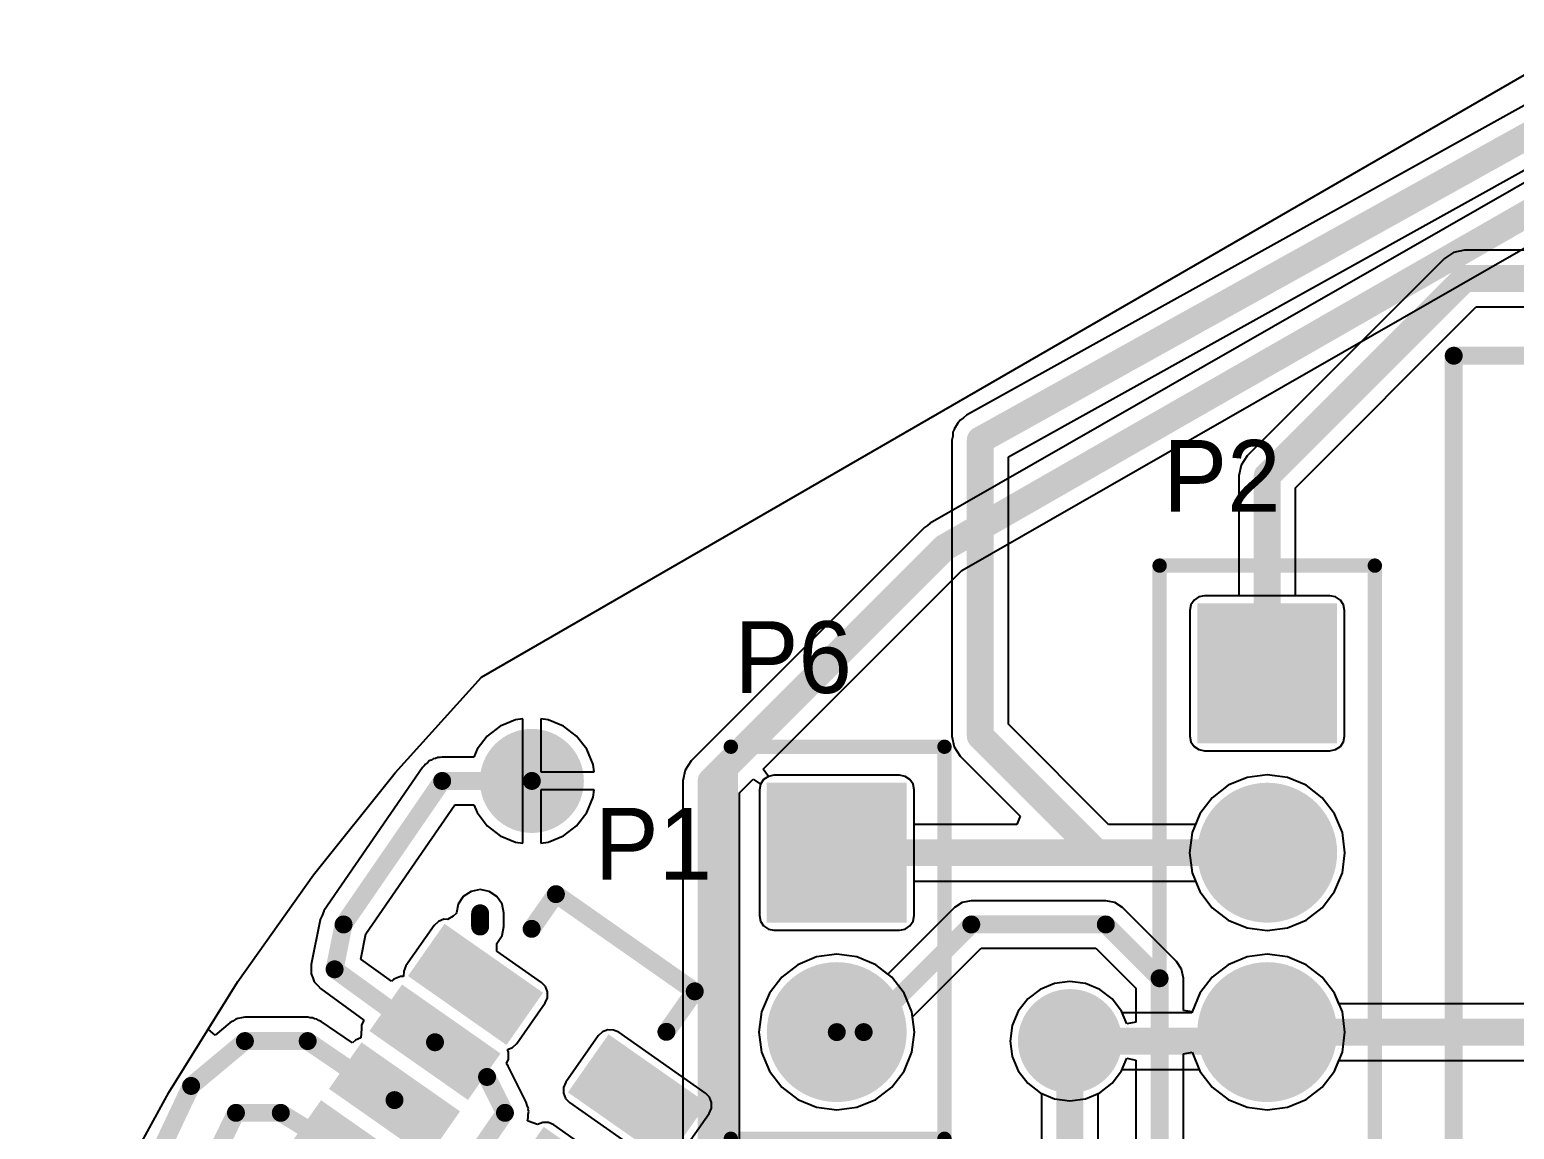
# Model space of a CAD drawing. Header units: millimetres. Extents: x 0.11 to 2.34, y 0.1 to 2.58.
# Drawn here: x 0.2 to 1.028, y 1.946 to 2.559 of the extents above; entities that cross this region are included whole.
import ezdxf

# ---------------------------------------------------------------- set-up
doc = ezdxf.new("R2010")
doc.units = ezdxf.units.MM
doc.header["$MEASUREMENT"] = 0
for name, color, linetype in [('BottomLayer', 5, 'Continuous'), ('BottomSolder', 6, 'Continuous'), ('MultiLayer', 9, 'Continuous'), ('PadHoleLayer', 156, 'Continuous'), ('TopLayer', 1, 'Continuous'), ('TopOverlay', 2, 'Continuous'), ('TopPaste', 8, 'Continuous'), ('TopSolder', 216, 'Continuous'), ('ViaHoleLayer', 16, 'Continuous')]:
    doc.layers.add(name, color=color, linetype=linetype)

# ---------------------------------------------------------------- blocks, each defined once
blk = doc.blocks.new('HEADER_1X2_4')
at = {"layer": 'BottomLayer', "const_width": 0.035}
blk.add_lwpolyline([(-0.0175, -0.1, 1), (0.0175, -0.1, 1)], format="xyb", close=True, dxfattribs=at)
at = {"layer": 'BottomLayer'}
blk.add_solid([(-0.035, -0.035), (0.035, -0.035), (-0.035, 0.035), (0.035, 0.035)], dxfattribs=at)
at = {"layer": 'BottomSolder', "const_width": 0.039}
blk.add_lwpolyline([(-0.0195, -0.1, 1), (0.0195, -0.1, 1)], format="xyb", close=True, dxfattribs=at)
at = {"layer": 'BottomSolder'}
blk.add_solid([(-0.039, -0.039), (0.039, -0.039), (-0.039, 0.039), (0.039, 0.039)], dxfattribs=at)
at = {"layer": 'MultiLayer', "const_width": 0.035}
blk.add_lwpolyline([(-0.0175, -0.1, 1), (0.0175, -0.1, 1)], format="xyb", close=True, dxfattribs=at)
at = {"layer": 'MultiLayer'}
blk.add_solid([(-0.035, -0.035), (0.035, -0.035), (-0.035, 0.035), (0.035, 0.035)], dxfattribs=at)
at = {"layer": 'PadHoleLayer', "const_width": 0.02}
for points in [[(-0.01, 0, 1), (0.01, 0, 1)], [(-0.01, -0.1, 1), (0.01, -0.1, 1)]]:
    blk.add_lwpolyline(points, format="xyb", close=True, dxfattribs=at)
at = {"layer": 'TopLayer', "const_width": 0.035}
blk.add_lwpolyline([(-0.0175, -0.1, 1), (0.0175, -0.1, 1)], format="xyb", close=True, dxfattribs=at)
at = {"layer": 'TopLayer'}
blk.add_solid([(-0.035, -0.035), (0.035, -0.035), (-0.035, 0.035), (0.035, 0.035)], dxfattribs=at)
at = {"layer": 'TopOverlay', "const_width": 0.008}
for points in [[(-0.05906, 0.05906), (0.06004, 0.05906)], [(-0.05906, -0.15945), (-0.05906, 0.05906)], [(0.06004, -0.15945), (0.06004, 0.05906)], [(-0.05906, -0.15945), (0.06004, -0.15945)]]:
    blk.add_lwpolyline(points, dxfattribs=at)
at = {"layer": 'TopOverlay', "const_width": 0.004}
for points in [[(-0.06106, 0.05906, 1), (-0.05706, 0.05906, 1)], [(-0.06106, 0.05906, 1), (-0.05706, 0.05906, 1)], [(0.05804, 0.05906, 1), (0.06204, 0.05906, 1)], [(0.05804, 0.05906, 1), (0.06204, 0.05906, 1)], [(-0.06106, -0.15945, 1), (-0.05706, -0.15945, 1)], [(-0.06106, -0.15945, 1), (-0.05706, -0.15945, 1)], [(0.05804, -0.15945, 1), (0.06204, -0.15945, 1)], [(0.05804, -0.15945, 1), (0.06204, -0.15945, 1)]]:
    blk.add_lwpolyline(points, format="xyb", close=True, dxfattribs=at)
at = {"layer": 'TopSolder', "const_width": 0.039}
blk.add_lwpolyline([(-0.0195, -0.1, 1), (0.0195, -0.1, 1)], format="xyb", close=True, dxfattribs=at)
at = {"layer": 'TopSolder'}
blk.add_solid([(-0.039, -0.039), (0.039, -0.039), (-0.039, 0.039), (0.039, 0.039)], dxfattribs=at)
blk = doc.blocks.new('ESP8266_ESP_12_E_5')
at = {"layer": 'TopOverlay', "const_width": 0.01}
for points in [[(-0.665, 0.985), (-0.025, 0.985)], [(-0.025, 0.985), (-0.025, 0.685)]]:
    blk.add_lwpolyline(points, dxfattribs=at)
at = {"layer": 'TopOverlay', "const_width": 0.005}
blk.add_lwpolyline([(-0.0275, 0.985, 1), (-0.0225, 0.985, 1)], format="xyb", close=True, dxfattribs=at)
blk.add_lwpolyline([(-0.0275, 0.985, 1), (-0.0225, 0.985, 1)], format="xyb", close=True, dxfattribs=at)
blk = doc.blocks.new('HEADER_1X5_11')
at = {"layer": 'BottomLayer', "const_width": 0.035}
for points in [[(-0.0175, -0.1, 1), (0.0175, -0.1, 1)], [(-0.0175, -0.2, 1), (0.0175, -0.2, 1)], [(-0.0175, -0.3, 1), (0.0175, -0.3, 1)], [(-0.0175, -0.4, 1), (0.0175, -0.4, 1)]]:
    blk.add_lwpolyline(points, format="xyb", close=True, dxfattribs=at)
at = {"layer": 'BottomLayer'}
blk.add_solid([(-0.035, -0.035), (0.035, -0.035), (-0.035, 0.035), (0.035, 0.035)], dxfattribs=at)
at = {"layer": 'BottomSolder', "const_width": 0.039}
for points in [[(-0.0195, -0.1, 1), (0.0195, -0.1, 1)], [(-0.0195, -0.2, 1), (0.0195, -0.2, 1)], [(-0.0195, -0.3, 1), (0.0195, -0.3, 1)], [(-0.0195, -0.4, 1), (0.0195, -0.4, 1)]]:
    blk.add_lwpolyline(points, format="xyb", close=True, dxfattribs=at)
at = {"layer": 'BottomSolder'}
blk.add_solid([(-0.039, -0.039), (0.039, -0.039), (-0.039, 0.039), (0.039, 0.039)], dxfattribs=at)
at = {"layer": 'MultiLayer', "const_width": 0.035}
for points in [[(-0.0175, -0.1, 1), (0.0175, -0.1, 1)], [(-0.0175, -0.2, 1), (0.0175, -0.2, 1)], [(-0.0175, -0.3, 1), (0.0175, -0.3, 1)], [(-0.0175, -0.4, 1), (0.0175, -0.4, 1)]]:
    blk.add_lwpolyline(points, format="xyb", close=True, dxfattribs=at)
at = {"layer": 'MultiLayer'}
blk.add_solid([(-0.035, -0.035), (0.035, -0.035), (-0.035, 0.035), (0.035, 0.035)], dxfattribs=at)
at = {"layer": 'PadHoleLayer', "const_width": 0.02}
for points in [[(-0.01, 0, 1), (0.01, 0, 1)], [(-0.01, -0.1, 1), (0.01, -0.1, 1)], [(-0.01, -0.2, 1), (0.01, -0.2, 1)], [(-0.01, -0.3, 1), (0.01, -0.3, 1)], [(-0.01, -0.4, 1), (0.01, -0.4, 1)]]:
    blk.add_lwpolyline(points, format="xyb", close=True, dxfattribs=at)
at = {"layer": 'TopLayer', "const_width": 0.035}
for points in [[(-0.0175, -0.1, 1), (0.0175, -0.1, 1)], [(-0.0175, -0.2, 1), (0.0175, -0.2, 1)], [(-0.0175, -0.3, 1), (0.0175, -0.3, 1)], [(-0.0175, -0.4, 1), (0.0175, -0.4, 1)]]:
    blk.add_lwpolyline(points, format="xyb", close=True, dxfattribs=at)
at = {"layer": 'TopLayer'}
blk.add_solid([(-0.035, -0.035), (0.035, -0.035), (-0.035, 0.035), (0.035, 0.035)], dxfattribs=at)
at = {"layer": 'TopOverlay', "const_width": 0.008}
for points in [[(-0.06, 0.06), (0.06, 0.06)], [(-0.06, -0.46), (-0.06, 0.06)], [(0.06, 0.06), (0.06, -0.46)], [(-0.06, -0.46), (0.06, -0.46)]]:
    blk.add_lwpolyline(points, dxfattribs=at)
at = {"layer": 'TopOverlay', "const_width": 0.004}
for points in [[(-0.062, 0.06, 1), (-0.058, 0.06, 1)], [(-0.062, 0.06, 1), (-0.058, 0.06, 1)], [(0.058, 0.06, 1), (0.062, 0.06, 1)], [(0.058, 0.06, 1), (0.062, 0.06, 1)], [(-0.062, -0.46, 1), (-0.058, -0.46, 1)], [(-0.062, -0.46, 1), (-0.058, -0.46, 1)], [(0.058, -0.46, 1), (0.062, -0.46, 1)], [(0.058, -0.46, 1), (0.062, -0.46, 1)]]:
    blk.add_lwpolyline(points, format="xyb", close=True, dxfattribs=at)
at = {"layer": 'TopSolder', "const_width": 0.039}
for points in [[(-0.0195, -0.1, 1), (0.0195, -0.1, 1)], [(-0.0195, -0.2, 1), (0.0195, -0.2, 1)], [(-0.0195, -0.3, 1), (0.0195, -0.3, 1)], [(-0.0195, -0.4, 1), (0.0195, -0.4, 1)]]:
    blk.add_lwpolyline(points, format="xyb", close=True, dxfattribs=at)
at = {"layer": 'TopSolder'}
blk.add_solid([(-0.039, -0.039), (0.039, -0.039), (-0.039, 0.039), (0.039, 0.039)], dxfattribs=at)
blk = doc.blocks.new('FFC_8_14')
at = {"layer": 'TopLayer'}
for points in [[(-0.01575, 0.08071), (0.01575, 0.08071), (-0.01575, 0.13976), (0.01575, 0.13976)], [(0.04724, 0.08071), (0.07087, 0.08071), (0.04724, 0.13976), (0.07087, 0.13976)], [(0.08661, 0.08071), (0.11024, 0.08071), (0.08661, 0.13976), (0.11024, 0.13976)], [(0.12598, 0.08071), (0.14961, 0.08071), (0.12598, 0.13976), (0.14961, 0.13976)], [(0.16535, 0.08071), (0.18898, 0.08071), (0.16535, 0.13976), (0.18898, 0.13976)], [(0.20276, 0.08071), (0.23031, 0.08071), (0.20276, 0.13976), (0.23031, 0.13976)], [(-0.01378, -0.02953), (0.01378, -0.02953), (-0.01378, 0.02953), (0.01378, 0.02953)], [(0.02756, -0.02953), (0.05118, -0.02953), (0.02756, 0.02953), (0.05118, 0.02953)], [(0.06693, -0.02953), (0.09055, -0.02953), (0.06693, 0.02953), (0.09055, 0.02953)], [(0.1063, -0.02953), (0.12992, -0.02953), (0.1063, 0.02953), (0.12992, 0.02953)], [(0.14567, -0.02953), (0.16929, -0.02953), (0.14567, 0.02953), (0.16929, 0.02953)], [(0.20079, -0.02953), (0.23228, -0.02953), (0.20079, 0.02953), (0.23228, 0.02953)]]:
    blk.add_solid(points, dxfattribs=at)
at = {"layer": 'TopOverlay', "const_width": 0.01}
for points in [[(-0.06693, 0.10236), (-0.06693, 0.00787)], [(-0.06693, 0.10236), (-0.03937, 0.10236)], [(0.25984, 0.10236), (0.28346, 0.10236)], [(0.28346, 0.10236), (0.28346, 0.00787)], [(-0.06693, 0.00787), (-0.03937, 0.00787)], [(0.25591, 0.00787), (0.28346, 0.00787)]]:
    blk.add_lwpolyline(points, dxfattribs=at)
at = {"layer": 'TopOverlay'}
for points, const_width in [([(-0.06943, 0.10236, 1), (-0.06443, 0.10236, 1)], 0.005), ([(-0.06943, 0.10236, 1), (-0.06443, 0.10236, 1)], 0.005), ([(-0.04187, 0.10236, 1), (-0.03687, 0.10236, 1)], 0.005), ([(0.25734, 0.10236, 1), (0.26234, 0.10236, 1)], 0.005), ([(0.28096, 0.10236, 1), (0.28596, 0.10236, 1)], 0.005), ([(0.28096, 0.10236, 1), (0.28596, 0.10236, 1)], 0.005), ([(-0.06943, 0.00787, 1), (-0.06443, 0.00787, 1)], 0.005), ([(-0.06943, 0.00787, 1), (-0.06443, 0.00787, 1)], 0.005), ([(-0.04187, 0.00787, 1), (-0.03687, 0.00787, 1)], 0.005), ([(0.25341, 0.00787, 1), (0.25841, 0.00787, 1)], 0.005), ([(0.28096, 0.00787, 1), (0.28596, 0.00787, 1)], 0.005), ([(0.28096, 0.00787, 1), (0.28596, 0.00787, 1)], 0.005), ([(0.05051, -0.05906, 1), (0.02823, -0.05906, 1)], 0.01), ([(0.02573, -0.05906, 1), (0.03073, -0.05906, 1)], 0.005), ([(0.04801, -0.05906, 1), (0.05301, -0.05906, 1)], 0.005)]:
    blk.add_lwpolyline(points, format="xyb", close=True, dxfattribs=dict(at, const_width=const_width))
at = {"layer": 'TopPaste'}
for points in [[(-0.01575, 0.08071), (0.01575, 0.08071), (-0.01575, 0.13976), (0.01575, 0.13976)], [(0.04724, 0.08071), (0.07087, 0.08071), (0.04724, 0.13976), (0.07087, 0.13976)], [(0.08661, 0.08071), (0.11024, 0.08071), (0.08661, 0.13976), (0.11024, 0.13976)], [(0.12598, 0.08071), (0.14961, 0.08071), (0.12598, 0.13976), (0.14961, 0.13976)], [(0.16535, 0.08071), (0.18898, 0.08071), (0.16535, 0.13976), (0.18898, 0.13976)], [(0.20276, 0.08071), (0.23031, 0.08071), (0.20276, 0.13976), (0.23031, 0.13976)], [(-0.01378, -0.02953), (0.01378, -0.02953), (-0.01378, 0.02953), (0.01378, 0.02953)], [(0.02756, -0.02953), (0.05118, -0.02953), (0.02756, 0.02953), (0.05118, 0.02953)], [(0.06693, -0.02953), (0.09055, -0.02953), (0.06693, 0.02953), (0.09055, 0.02953)], [(0.1063, -0.02953), (0.12992, -0.02953), (0.1063, 0.02953), (0.12992, 0.02953)], [(0.14567, -0.02953), (0.16929, -0.02953), (0.14567, 0.02953), (0.16929, 0.02953)], [(0.20079, -0.02953), (0.23228, -0.02953), (0.20079, 0.02953), (0.23228, 0.02953)]]:
    blk.add_solid(points, dxfattribs=at)
at = {"layer": 'TopSolder'}
for points in [[(-0.01975, 0.07671), (0.01975, 0.07671), (-0.01975, 0.14376), (0.01975, 0.14376)], [(0.04324, 0.07671), (0.07487, 0.07671), (0.04324, 0.14376), (0.07487, 0.14376)], [(0.08261, 0.07671), (0.11424, 0.07671), (0.08261, 0.14376), (0.11424, 0.14376)], [(0.12198, 0.07671), (0.15361, 0.07671), (0.12198, 0.14376), (0.15361, 0.14376)], [(0.16135, 0.07671), (0.19298, 0.07671), (0.16135, 0.14376), (0.19298, 0.14376)], [(0.19876, 0.07671), (0.23431, 0.07671), (0.19876, 0.14376), (0.23431, 0.14376)], [(-0.01778, -0.03353), (0.01778, -0.03353), (-0.01778, 0.03353), (0.01778, 0.03353)], [(0.02356, -0.03353), (0.05518, -0.03353), (0.02356, 0.03353), (0.05518, 0.03353)], [(0.06293, -0.03353), (0.09455, -0.03353), (0.06293, 0.03353), (0.09455, 0.03353)], [(0.1023, -0.03353), (0.13392, -0.03353), (0.1023, 0.03353), (0.13392, 0.03353)], [(0.14167, -0.03353), (0.17329, -0.03353), (0.14167, 0.03353), (0.17329, 0.03353)], [(0.19679, -0.03353), (0.23628, -0.03353), (0.19679, 0.03353), (0.23628, 0.03353)]]:
    blk.add_solid(points, dxfattribs=at)

msp = doc.modelspace()

# ---------------------------------------------------------------- linework, layer by layer
at = {"layer": 'BottomLayer'}
for p, q in [((1.18214, 2.55871), (0.70214, 2.28371)), ((0.452, 2.19791), (1.05603, 2.54664)), ((0.71968, 2.25733), (1.19421, 2.5292)), ((0.69883, 2.28117), (0.56883, 2.15117)), ((0.70057, 2.28234), (0.69883, 2.28117)), ((0.70214, 2.28371), (0.70057, 2.28234)), ((0.60893, 2.14658), (0.71968, 2.25733)), ((0.84746, 2.23812), (0.84684, 2.235)), ((0.84684, 2.235), (0.84684, 2.165)), ((0.84923, 2.24077), (0.84746, 2.23812)), ((0.85188, 2.24254), (0.84923, 2.24077)), ((0.855, 2.24316), (0.85188, 2.24254)), ((0.925, 2.24316), (0.855, 2.24316)), ((0.92812, 2.24254), (0.925, 2.24316)), ((0.93077, 2.24077), (0.92812, 2.24254)), ((0.93254, 2.23812), (0.93077, 2.24077)), ((0.93316, 2.235), (0.93254, 2.23812)), ((0.93316, 2.165), (0.93316, 2.235)), ((0.40384, 2.14453), (0.452, 2.19791)), ((0.84684, 2.165), (0.84746, 2.16188)), ((0.84746, 2.16188), (0.84923, 2.15923)), ((0.93077, 2.15923), (0.93254, 2.16188)), ((0.93254, 2.16188), (0.93316, 2.165)), ((0.84923, 2.15923), (0.85188, 2.15746)), ((0.85188, 2.15746), (0.855, 2.15684)), ((0.855, 2.15684), (0.925, 2.15684)), ((0.925, 2.15684), (0.92812, 2.15746)), ((0.92812, 2.15746), (0.93077, 2.15923)), ((0.35826, 2.08762), (0.40384, 2.14453)), ((0.5654, 2.14605), (0.5642, 2.14)), ((0.56883, 2.15117), (0.5654, 2.14605)), ((0.61188, 2.14254), (0.60893, 2.14658)), ((0.5642, 2.14), (0.5642, 1.78957)), ((0.5958, 2.13345), (0.60342, 2.14107)), ((0.60342, 2.14107), (0.60746, 2.13812)), ((0.60746, 2.13812), (0.60684, 2.135)), ((0.615, 2.14316), (0.61188, 2.14254)), ((0.685, 2.14316), (0.615, 2.14316)), ((0.68812, 2.14254), (0.685, 2.14316)), ((0.69077, 2.14077), (0.68812, 2.14254)), ((0.69254, 2.13812), (0.69077, 2.14077)), ((0.69316, 2.135), (0.69254, 2.13812)), ((0.86831, 2.13756), (0.85933, 2.13067)), ((0.87877, 2.14189), (0.86831, 2.13756)), ((0.89, 2.14337), (0.87877, 2.14189)), ((0.90123, 2.14189), (0.89, 2.14337)), ((0.91169, 2.13756), (0.90123, 2.14189)), ((0.92067, 2.13067), (0.91169, 2.13756)), ((0.5958, 1.765), (0.5958, 2.13345)), ((0.60684, 2.135), (0.60684, 2.065)), ((0.69316, 2.065), (0.69316, 2.135)), ((0.85933, 2.13067), (0.85244, 2.12169)), ((0.92756, 2.12169), (0.92067, 2.13067)), ((0.85244, 2.12169), (0.84811, 2.11123)), ((0.93189, 2.11123), (0.92756, 2.12169)), ((0.84811, 2.11123), (0.84663, 2.1)), ((0.93337, 2.1), (0.93189, 2.11123)), ((0.84663, 2.1), (0.84811, 2.08877)), ((0.93189, 2.08877), (0.93337, 2.1)), ((0.31609, 2.02812), (0.35826, 2.08762)), ((0.84811, 2.08877), (0.85244, 2.07831)), ((0.92756, 2.07831), (0.93189, 2.08877)), ((0.85244, 2.07831), (0.85933, 2.06933)), ((0.92067, 2.06933), (0.92756, 2.07831)), ((0.71993, 2.07225), (0.71563, 2.06937)), ((0.725, 2.07325), (0.71993, 2.07225)), ((0.8, 2.07325), (0.725, 2.07325)), ((0.80507, 2.07225), (0.8, 2.07325)), ((0.80937, 2.06937), (0.80507, 2.07225)), ((0.60684, 2.065), (0.60746, 2.06188)), ((0.60746, 2.06188), (0.60923, 2.05923)), ((0.71563, 2.06937), (0.67855, 2.03229)), ((0.69077, 2.05923), (0.69254, 2.06188)), ((0.69254, 2.06188), (0.69316, 2.065)), ((0.83937, 2.03937), (0.80937, 2.06937)), ((0.85933, 2.06933), (0.86831, 2.06244)), ((0.86831, 2.06244), (0.87877, 2.05811)), ((0.90123, 2.05811), (0.91169, 2.06244)), ((0.91169, 2.06244), (0.92067, 2.06933)), ((0.60923, 2.05923), (0.61188, 2.05746)), ((0.61188, 2.05746), (0.615, 2.05684)), ((0.615, 2.05684), (0.685, 2.05684)), ((0.685, 2.05684), (0.68812, 2.05746)), ((0.68812, 2.05746), (0.69077, 2.05923)), ((0.87877, 2.05811), (0.89, 2.05663)), ((0.89, 2.05663), (0.90123, 2.05811)), ((0.69225, 2.00851), (0.73049, 2.04675)), ((0.73049, 2.04675), (0.79451, 2.04675)), ((0.79451, 2.04675), (0.81675, 2.02451)), ((0.62831, 2.03756), (0.61933, 2.03067)), ((0.63877, 2.04189), (0.62831, 2.03756)), ((0.65, 2.04337), (0.63877, 2.04189)), ((0.66123, 2.04189), (0.65, 2.04337)), ((0.67169, 2.03756), (0.66123, 2.04189)), ((0.67855, 2.03229), (0.67169, 2.03756)), ((0.84225, 2.03507), (0.83937, 2.03937)), ((0.86831, 2.03756), (0.85933, 2.03067)), ((0.87877, 2.04189), (0.86831, 2.03756)), ((0.89, 2.04337), (0.87877, 2.04189)), ((0.90123, 2.04189), (0.89, 2.04337)), ((0.91169, 2.03756), (0.90123, 2.04189)), ((0.92067, 2.03067), (0.91169, 2.03756)), ((0.27749, 1.96626), (0.31609, 2.02812)), ((0.61933, 2.03067), (0.61244, 2.02169)), ((0.78, 2.02828), (0.77139, 2.02715)), ((0.78861, 2.02715), (0.78, 2.02828)), ((0.84325, 2.03), (0.84225, 2.03507)), ((0.84325, 2.01206), (0.84325, 2.03)), ((0.85933, 2.03067), (0.85244, 2.02169)), ((0.92756, 2.02169), (0.92067, 2.03067)), ((0.61244, 2.02169), (0.60811, 2.01123)), ((0.76336, 2.02383), (0.75646, 2.01854)), ((0.77139, 2.02715), (0.76336, 2.02383)), ((0.79664, 2.02383), (0.78861, 2.02715)), ((0.80354, 2.01854), (0.79664, 2.02383)), ((0.81675, 2.02451), (0.81675, 2.00559)), ((0.85244, 2.02169), (0.84811, 2.01123)), ((0.93189, 2.01123), (0.92756, 2.02169)), ((0.75117, 2.01164), (0.74785, 2.00361)), ((0.75646, 2.01854), (0.75117, 2.01164)), ((0.80883, 2.01164), (0.80354, 2.01854)), ((0.81175, 2.00459), (0.80883, 2.01164)), ((0.84811, 2.01123), (0.84325, 2.01206)), ((0.60811, 2.01123), (0.60663, 2)), ((0.69337, 2), (0.69225, 2.00851)), ((0.74785, 2.00361), (0.74672, 1.995)), ((0.81675, 2.00559), (0.81175, 2.00459)), ((0.93337, 2), (0.93189, 2.01123)), ((0.60663, 2), (0.60811, 1.98877)), ((0.69189, 1.98877), (0.69337, 2)), ((0.74672, 1.995), (0.74785, 1.98639)), ((0.93189, 1.98877), (0.93337, 2)), ((0.60811, 1.98877), (0.61244, 1.97831)), ((0.68756, 1.97831), (0.69189, 1.98877)), ((0.84325, 1.98794), (0.84811, 1.98877)), ((0.84325, 1.91206), (0.84325, 1.98794)), ((0.84811, 1.98877), (0.85244, 1.97831)), ((0.92756, 1.97831), (0.93189, 1.98877)), ((0.74785, 1.98639), (0.75117, 1.97836)), ((0.80883, 1.97836), (0.81175, 1.98541)), ((0.81175, 1.98541), (0.81675, 1.98441)), ((0.81675, 1.98441), (0.81675, 1.705)), ((0.61244, 1.97831), (0.61933, 1.96933)), ((0.68067, 1.96933), (0.68756, 1.97831)), ((0.75117, 1.97836), (0.75646, 1.97146)), ((0.75646, 1.97146), (0.76336, 1.96617)), ((0.79664, 1.96617), (0.80354, 1.97146)), ((0.80354, 1.97146), (0.80883, 1.97836)), ((0.85244, 1.97831), (0.85933, 1.96933)), ((0.92067, 1.96933), (0.92756, 1.97831)), ((0.24258, 1.90223), (0.27749, 1.96626)), ((0.61933, 1.96933), (0.62831, 1.96244)), ((0.62831, 1.96244), (0.63877, 1.95811)), ((0.66123, 1.95811), (0.67169, 1.96244)), ((0.67169, 1.96244), (0.68067, 1.96933)), ((0.76336, 1.96617), (0.7642, 1.96583)), ((0.7642, 1.96583), (0.7642, 1.655)), ((0.7958, 1.96583), (0.79664, 1.96617)), ((0.7958, 1.66155), (0.7958, 1.96583)), ((0.85933, 1.96933), (0.86831, 1.96244)), ((0.86831, 1.96244), (0.87877, 1.95811)), ((0.90123, 1.95811), (0.91169, 1.96244)), ((0.91169, 1.96244), (0.92067, 1.96933)), ((0.63877, 1.95811), (0.65, 1.95663)), ((0.65, 1.95663), (0.66123, 1.95811)), ((0.87877, 1.95811), (0.89, 1.95663)), ((0.89, 1.95663), (0.90123, 1.95811))]:
    msp.add_line(p, q, dxfattribs=at)
for points, const_width in [([(0.71, 2.27), (1.19, 2.545)], 0.015), ([(0.58, 2.14), (0.71, 2.27)], 0.015), ([(0.58, 1.765), (0.58, 2.14)], 0.015), ([(0.665, 2), (0.725, 2.06)], 0.01), ([(0.725, 2.06), (0.8, 2.06)], 0.01), ([(0.8, 2.06), (0.83, 2.03)], 0.01), ([(0.83, 1.705), (0.83, 2.03)], 0.01), ([(0.65, 2), (0.665, 2)], 0.01), ([(0.78, 1.655), (0.78, 1.995)], 0.015)]:
    msp.add_lwpolyline(points, dxfattribs=dict(at, const_width=const_width))
for points, const_width in [([(0.70625, 2.27, 1), (0.71375, 2.27, 1)], 0.0075), ([(0.70625, 2.27, 1), (0.71375, 2.27, 1)], 0.0075), ([(0.4675, 2.14, 1), (0.4925, 2.14, 1)], 0.025), ([(0.57625, 2.14, 1), (0.58375, 2.14, 1)], 0.0075), ([(0.57625, 2.14, 1), (0.58375, 2.14, 1)], 0.0075), ([(0.7225, 2.06, 1), (0.7275, 2.06, 1)], 0.005), ([(0.7225, 2.06, 1), (0.7275, 2.06, 1)], 0.005), ([(0.7975, 2.06, 1), (0.8025, 2.06, 1)], 0.005), ([(0.7975, 2.06, 1), (0.8025, 2.06, 1)], 0.005), ([(0.8275, 2.03, 1), (0.8325, 2.03, 1)], 0.005), ([(0.8275, 2.03, 1), (0.8325, 2.03, 1)], 0.005), ([(0.7675, 1.995, 1), (0.7925, 1.995, 1)], 0.025), ([(0.6475, 2, 1), (0.6525, 2, 1)], 0.005), ([(0.6625, 2, 1), (0.6675, 2, 1)], 0.005), ([(0.6625, 2, 1), (0.6675, 2, 1)], 0.005), ([(0.77625, 1.995, 1), (0.78375, 1.995, 1)], 0.0075)]:
    msp.add_lwpolyline(points, format="xyb", close=True, dxfattribs=dict(at, const_width=const_width))
at = {"layer": 'BottomSolder', "const_width": 0.029}
for points in [[(0.4655, 2.14, 1), (0.4945, 2.14, 1)], [(0.7655, 1.995, 1), (0.7945, 1.995, 1)]]:
    msp.add_lwpolyline(points, format="xyb", close=True, dxfattribs=at)
at = {"layer": 'MultiLayer', "const_width": 0.025}
for points in [[(0.4675, 2.14, 1), (0.4925, 2.14, 1)], [(0.7675, 1.995, 1), (0.7925, 1.995, 1)]]:
    msp.add_lwpolyline(points, format="xyb", close=True, dxfattribs=at)
at = {"layer": 'TopLayer'}
for p, q in [((0.452, 2.19791), (1.05603, 2.54664)), ((1.08232, 2.54381), (0.72232, 2.34381)), ((0.7458, 2.3207), (1.0941, 2.5142)), ((0.99395, 2.4346), (0.98883, 2.43117)), ((1, 2.4358), (0.99395, 2.4346)), ((1.19583, 2.4358), (1, 2.4358)), ((0.98883, 2.43117), (0.87882, 2.32117)), ((0.9058, 2.30345), (1.00655, 2.4042)), ((1.00655, 2.4042), (1.19583, 2.4042)), ((0.72232, 2.34381), (0.72065, 2.34239)), ((0.7148, 2.33434), (0.71462, 2.33215)), ((0.71522, 2.33515), (0.7148, 2.33434)), ((0.7154, 2.33605), (0.71522, 2.33515)), ((0.71662, 2.33787), (0.7154, 2.33605)), ((0.71762, 2.33983), (0.71662, 2.33787)), ((0.71832, 2.34042), (0.71762, 2.33983)), ((0.71883, 2.34117), (0.71832, 2.34042)), ((0.72065, 2.34239), (0.71883, 2.34117)), ((0.71462, 2.33215), (0.7142, 2.33)), ((0.7142, 2.33), (0.7142, 2.165)), ((0.7458, 2.17155), (0.7458, 2.3207)), ((0.87882, 2.32117), (0.8754, 2.31605)), ((0.8754, 2.31605), (0.8742, 2.31)), ((0.8742, 2.31), (0.8742, 2.24316)), ((0.9058, 2.24316), (0.9058, 2.30345)), ((0.84746, 2.23812), (0.84684, 2.235)), ((0.84684, 2.235), (0.84684, 2.165)), ((0.84923, 2.24077), (0.84746, 2.23812)), ((0.85188, 2.24254), (0.84923, 2.24077)), ((0.855, 2.24316), (0.85188, 2.24254)), ((0.8742, 2.24316), (0.855, 2.24316)), ((0.925, 2.24316), (0.9058, 2.24316)), ((0.92812, 2.24254), (0.925, 2.24316)), ((0.93077, 2.24077), (0.92812, 2.24254)), ((0.93254, 2.23812), (0.93077, 2.24077)), ((0.93316, 2.235), (0.93254, 2.23812)), ((0.93316, 2.165), (0.93316, 2.235)), ((0.40384, 2.14453), (0.452, 2.19791)), ((0.46235, 2.17057), (0.45504, 2.16496)), ((0.47086, 2.1741), (0.46235, 2.17057)), ((0.475, 2.17464), (0.47086, 2.1741)), ((0.475, 2.14), (0.475, 2.17464)), ((0.48914, 2.1741), (0.485, 2.17464)), ((0.485, 2.17464), (0.485, 2.145)), ((0.49765, 2.17057), (0.48914, 2.1741)), ((0.50496, 2.16496), (0.49765, 2.17057)), ((0.80155, 2.1158), (0.7458, 2.17155)), ((0.45504, 2.16496), (0.44943, 2.15765)), ((0.51057, 2.15765), (0.50496, 2.16496)), ((0.7142, 2.165), (0.7154, 2.15895)), ((0.84684, 2.165), (0.84746, 2.16188)), ((0.84746, 2.16188), (0.84923, 2.15923)), ((0.93077, 2.15923), (0.93254, 2.16188)), ((0.93254, 2.16188), (0.93316, 2.165)), ((0.42493, 2.15225), (0.42391, 2.15157)), ((0.42629, 2.15252), (0.42493, 2.15225)), ((0.42759, 2.15303), (0.42629, 2.15252)), ((0.4288, 2.15302), (0.42759, 2.15303)), ((0.43, 2.15325), (0.4288, 2.15302)), ((0.44761, 2.15325), (0.43, 2.15325)), ((0.44943, 2.15765), (0.44761, 2.15325)), ((0.5141, 2.14914), (0.51057, 2.15765)), ((0.7154, 2.15895), (0.71883, 2.15383)), ((0.71883, 2.15383), (0.75223, 2.12042)), ((0.84923, 2.15923), (0.85188, 2.15746)), ((0.85188, 2.15746), (0.855, 2.15684)), ((0.855, 2.15684), (0.925, 2.15684)), ((0.925, 2.15684), (0.92812, 2.15746)), ((0.92812, 2.15746), (0.93077, 2.15923)), ((0.35826, 2.08762), (0.40384, 2.14453)), ((0.41908, 2.14751), (0.36408, 2.06751)), ((0.41995, 2.14836), (0.41908, 2.14751)), ((0.42063, 2.14937), (0.41995, 2.14836)), ((0.42179, 2.15015), (0.42063, 2.14937)), ((0.42278, 2.15112), (0.42179, 2.15015)), ((0.42391, 2.15157), (0.42278, 2.15112)), ((0.485, 2.145), (0.51464, 2.145)), ((0.51464, 2.145), (0.5141, 2.14914)), ((0.475, 2.10536), (0.475, 2.14)), ((0.60746, 2.13812), (0.60684, 2.135)), ((0.60923, 2.14077), (0.60746, 2.13812)), ((0.61188, 2.14254), (0.60923, 2.14077)), ((0.615, 2.14316), (0.61188, 2.14254)), ((0.685, 2.14316), (0.615, 2.14316)), ((0.68812, 2.14254), (0.685, 2.14316)), ((0.69077, 2.14077), (0.68812, 2.14254)), ((0.69254, 2.13812), (0.69077, 2.14077)), ((0.69316, 2.135), (0.69254, 2.13812)), ((0.86831, 2.13756), (0.85933, 2.13067)), ((0.87877, 2.14189), (0.86831, 2.13756)), ((0.89, 2.14337), (0.87877, 2.14189)), ((0.90123, 2.14189), (0.89, 2.14337)), ((0.91169, 2.13756), (0.90123, 2.14189)), ((0.92067, 2.13067), (0.91169, 2.13756)), ((0.51464, 2.135), (0.485, 2.135)), ((0.485, 2.135), (0.485, 2.10536)), ((0.51057, 2.12235), (0.5141, 2.13086)), ((0.5141, 2.13086), (0.51464, 2.135)), ((0.60684, 2.135), (0.60684, 2.065)), ((0.69316, 2.1158), (0.69316, 2.135)), ((0.85933, 2.13067), (0.85244, 2.12169)), ((0.92756, 2.12169), (0.92067, 2.13067)), ((0.38746, 2.05473), (0.43697, 2.12675)), ((0.43697, 2.12675), (0.44761, 2.12675)), ((0.44761, 2.12675), (0.44943, 2.12235)), ((0.44943, 2.12235), (0.45504, 2.11504)), ((0.50496, 2.11504), (0.51057, 2.12235)), ((0.75223, 2.12042), (0.75031, 2.1158)), ((0.85244, 2.12169), (0.85, 2.1158)), ((0.93189, 2.11123), (0.92756, 2.12169)), ((0.45504, 2.11504), (0.46235, 2.10943)), ((0.49765, 2.10943), (0.50496, 2.11504)), ((0.75031, 2.1158), (0.69316, 2.1158)), ((0.85, 2.1158), (0.80155, 2.1158)), ((0.93337, 2.1), (0.93189, 2.11123)), ((0.46235, 2.10943), (0.47086, 2.1059)), ((0.47086, 2.1059), (0.475, 2.10536)), ((0.485, 2.10536), (0.48914, 2.1059)), ((0.48914, 2.1059), (0.49765, 2.10943)), ((0.93189, 2.08877), (0.93337, 2.1)), ((0.31609, 2.02812), (0.35826, 2.08762)), ((0.92756, 2.07831), (0.93189, 2.08877)), ((0.44608, 2.07846), (0.44178, 2.07559)), ((0.45115, 2.07947), (0.44608, 2.07846)), ((0.45623, 2.07846), (0.45115, 2.07947)), ((0.46053, 2.07559), (0.45623, 2.07846)), ((0.69316, 2.065), (0.69316, 2.0842)), ((0.69316, 2.0842), (0.85, 2.0842)), ((0.85, 2.0842), (0.85244, 2.07831)), ((0.85244, 2.07831), (0.85933, 2.06933)), ((0.92067, 2.06933), (0.92756, 2.07831)), ((0.43891, 2.07129), (0.43796, 2.06653)), ((0.44178, 2.07559), (0.43891, 2.07129)), ((0.4634, 2.07129), (0.46053, 2.07559)), ((0.46441, 2.06622), (0.4634, 2.07129)), ((0.362, 2.0626), (0.357, 2.0376)), ((0.36203, 2.06268), (0.362, 2.0626)), ((0.36204, 2.06276), (0.36203, 2.06268)), ((0.36302, 2.06506), (0.36204, 2.06276)), ((0.36399, 2.06738), (0.36302, 2.06506)), ((0.36405, 2.06743), (0.36399, 2.06738)), ((0.36408, 2.06751), (0.36405, 2.06743)), ((0.42791, 2.06171), (0.42561, 2.05951)), ((0.43087, 2.06286), (0.42791, 2.06171)), ((0.4329, 2.06282), (0.43087, 2.06286)), ((0.43615, 2.06466), (0.4329, 2.06282)), ((0.43778, 2.06611), (0.43615, 2.06466)), ((0.43796, 2.06653), (0.43778, 2.06611)), ((0.46441, 2.05885), (0.46441, 2.06622)), ((0.60684, 2.065), (0.60746, 2.06188)), ((0.60746, 2.06188), (0.60923, 2.05923)), ((0.69077, 2.05923), (0.69254, 2.06188)), ((0.69254, 2.06188), (0.69316, 2.065)), ((0.85933, 2.06933), (0.86831, 2.06244)), ((0.86831, 2.06244), (0.87877, 2.05811)), ((0.90123, 2.05811), (0.91169, 2.06244)), ((0.91169, 2.06244), (0.92067, 2.06933)), ((0.38466, 2.04073), (0.38746, 2.05473)), ((0.42561, 2.05951), (0.4098, 2.03693)), ((0.46053, 2.04948), (0.4634, 2.05378)), ((0.4634, 2.05378), (0.46441, 2.05885)), ((0.60923, 2.05923), (0.61188, 2.05746)), ((0.61188, 2.05746), (0.615, 2.05684)), ((0.615, 2.05684), (0.685, 2.05684)), ((0.685, 2.05684), (0.68812, 2.05746)), ((0.68812, 2.05746), (0.69077, 2.05923)), ((0.87877, 2.05811), (0.89, 2.05663)), ((0.89, 2.05663), (0.90123, 2.05811)), ((0.46048, 2.04505), (0.46053, 2.04948)), ((0.48534, 2.02764), (0.46048, 2.04505)), ((0.357, 2.0376), (0.357, 2.03526)), ((0.40178, 2.02831), (0.38466, 2.04073)), ((0.4098, 2.03693), (0.40852, 2.03402)), ((0.62831, 2.03756), (0.61933, 2.03067)), ((0.63877, 2.04189), (0.62831, 2.03756)), ((0.65, 2.04337), (0.63877, 2.04189)), ((0.66123, 2.04189), (0.65, 2.04337)), ((0.67169, 2.03756), (0.66123, 2.04189)), ((0.68067, 2.03067), (0.67169, 2.03756)), ((0.86831, 2.03756), (0.85933, 2.03067)), ((0.87877, 2.04189), (0.86831, 2.03756)), ((0.89, 2.04337), (0.87877, 2.04189)), ((0.90123, 2.04189), (0.89, 2.04337)), ((0.91169, 2.03756), (0.90123, 2.04189)), ((0.92067, 2.03067), (0.91169, 2.03756)), ((0.29958, 2.00166), (0.31609, 2.02812)), ((0.357, 2.03526), (0.35691, 2.03292)), ((0.35691, 2.03292), (0.357, 2.03268)), ((0.357, 2.03268), (0.357, 2.03243)), ((0.357, 2.03243), (0.35789, 2.03026)), ((0.35789, 2.03026), (0.3587, 2.02807)), ((0.3587, 2.02807), (0.35887, 2.02788)), ((0.4031, 2.02956), (0.40178, 2.02831)), ((0.40681, 2.03101), (0.4031, 2.02956)), ((0.40845, 2.03097), (0.40681, 2.03101)), ((0.40852, 2.03402), (0.40845, 2.03097)), ((0.61933, 2.03067), (0.61244, 2.02169)), ((0.68756, 2.02169), (0.68067, 2.03067)), ((0.78, 2.02828), (0.77139, 2.02715)), ((0.78861, 2.02715), (0.78, 2.02828)), ((0.85933, 2.03067), (0.85244, 2.02169)), ((0.92756, 2.02169), (0.92067, 2.03067)), ((0.35887, 2.02788), (0.35897, 2.02765)), ((0.35897, 2.02765), (0.36063, 2.02599)), ((0.36063, 2.02599), (0.36221, 2.02427)), ((0.36221, 2.02427), (0.38636, 2.00674)), ((0.48754, 2.02534), (0.48534, 2.02764)), ((0.4887, 2.02237), (0.48754, 2.02534)), ((0.48863, 2.01919), (0.4887, 2.02237)), ((0.61244, 2.02169), (0.60811, 2.01123)), ((0.69189, 2.01123), (0.68756, 2.02169)), ((0.76336, 2.02383), (0.75646, 2.01854)), ((0.77139, 2.02715), (0.76336, 2.02383)), ((0.79664, 2.02383), (0.78861, 2.02715)), ((0.80354, 2.01854), (0.79664, 2.02383)), ((0.85244, 2.02169), (0.84811, 2.01123)), ((0.93, 2.0158), (0.92756, 2.02169)), ((0.47154, 1.9937), (0.48735, 2.01628)), ((0.48735, 2.01628), (0.48863, 2.01919)), ((0.75117, 2.01164), (0.74785, 2.00361)), ((0.75646, 2.01854), (0.75117, 2.01164)), ((0.80883, 2.01164), (0.80354, 2.01854)), ((0.80917, 2.0108), (0.80883, 2.01164)), ((1.06845, 2.0158), (0.93, 2.0158)), ((0.31151, 2.00518), (0.30335, 1.99838)), ((0.31327, 2.00614), (0.31151, 2.00518)), ((0.31493, 2.00725), (0.31327, 2.00614)), ((0.31552, 2.00736), (0.31493, 2.00725)), ((0.31606, 2.00765), (0.31552, 2.00736)), ((0.31804, 2.00787), (0.31606, 2.00765)), ((0.32, 2.00825), (0.31804, 2.00787)), ((0.355, 2.00825), (0.32, 2.00825)), ((0.35633, 2.00799), (0.355, 2.00825)), ((0.35769, 2.00798), (0.35633, 2.00799)), ((0.35884, 2.00749), (0.35769, 2.00798)), ((0.36007, 2.00725), (0.35884, 2.00749)), ((0.3612, 2.00649), (0.36007, 2.00725)), ((0.36245, 2.00596), (0.3612, 2.00649)), ((0.37999, 1.99404), (0.36245, 2.00596)), ((0.38507, 2.00382), (0.38503, 2.00174)), ((0.38636, 2.00674), (0.38507, 2.00382)), ((0.60811, 2.01123), (0.60663, 2)), ((0.69337, 2), (0.69189, 2.01123)), ((0.74785, 2.00361), (0.74672, 1.995)), ((0.84805, 2.0108), (0.80917, 2.0108)), ((0.84811, 2.01123), (0.84805, 2.0108)), ((0.30335, 1.99838), (0.29958, 2.00166)), ((0.38161, 1.99559), (0.37999, 1.99404)), ((0.38458, 1.99675), (0.38161, 1.99559)), ((0.38503, 2.00174), (0.38458, 1.99675)), ((0.51704, 1.99789), (0.49897, 1.97209)), ((0.51934, 2.00009), (0.51704, 1.99789)), ((0.5223, 2.00124), (0.51934, 2.00009)), ((0.52548, 2.00117), (0.5223, 2.00124)), ((0.5284, 1.99989), (0.52548, 2.00117)), ((0.57677, 1.96602), (0.5284, 1.99989)), ((0.60663, 2), (0.60811, 1.98877)), ((0.69189, 1.98877), (0.69337, 2)), ((0.74672, 1.995), (0.74785, 1.98639)), ((0.4664, 1.9904), (0.46924, 1.9915)), ((0.46699, 1.98886), (0.4664, 1.9904)), ((0.46691, 1.98489), (0.46699, 1.98886)), ((0.46924, 1.9915), (0.47154, 1.9937)), ((0.60811, 1.98877), (0.61244, 1.97831)), ((0.68756, 1.97831), (0.69189, 1.98877)), ((0.46587, 1.98252), (0.46691, 1.98489)), ((0.46602, 1.98237), (0.46587, 1.98252)), ((0.46634, 1.98159), (0.46602, 1.98237)), ((0.46686, 1.98093), (0.46634, 1.98159)), ((0.47686, 1.96093), (0.46686, 1.98093)), ((0.74785, 1.98639), (0.75117, 1.97836)), ((0.80883, 1.97836), (0.80917, 1.9792)), ((0.80917, 1.9792), (0.85207, 1.9792)), ((0.85207, 1.9792), (0.85244, 1.97831)), ((0.92756, 1.97831), (0.93, 1.9842)), ((0.93, 1.9842), (1.075, 1.9842)), ((0.49897, 1.97209), (0.49769, 1.96918)), ((0.61244, 1.97831), (0.61933, 1.96933)), ((0.68067, 1.96933), (0.68756, 1.97831)), ((0.75117, 1.97836), (0.75646, 1.97146)), ((0.75646, 1.97146), (0.76336, 1.96617)), ((0.79664, 1.96617), (0.80354, 1.97146)), ((0.80354, 1.97146), (0.80883, 1.97836)), ((0.85244, 1.97831), (0.85933, 1.96933)), ((0.92067, 1.96933), (0.92756, 1.97831)), ((0.49769, 1.96918), (0.49762, 1.96599)), ((0.49762, 1.96599), (0.49877, 1.96303)), ((0.49877, 1.96303), (0.50097, 1.96073)), ((0.57897, 1.96372), (0.57677, 1.96602)), ((0.58013, 1.96076), (0.57897, 1.96372)), ((0.61933, 1.96933), (0.62831, 1.96244)), ((0.62831, 1.96244), (0.63877, 1.95811)), ((0.66123, 1.95811), (0.67169, 1.96244)), ((0.67169, 1.96244), (0.68067, 1.96933)), ((0.76336, 1.96617), (0.77139, 1.96285)), ((0.77139, 1.96285), (0.78, 1.96172)), ((0.78, 1.96172), (0.78861, 1.96285)), ((0.78861, 1.96285), (0.79664, 1.96617)), ((0.85933, 1.96933), (0.86831, 1.96244)), ((0.86831, 1.96244), (0.87877, 1.95811)), ((0.90123, 1.95811), (0.91169, 1.96244)), ((0.91169, 1.96244), (0.92067, 1.96933)), ((0.47735, 1.95914), (0.47686, 1.96093)), ((0.47803, 1.95741), (0.47735, 1.95914)), ((0.47796, 1.95224), (0.47799, 1.9541)), ((0.47799, 1.9541), (0.47822, 1.95594)), ((0.47802, 1.95666), (0.47803, 1.95741)), ((0.47822, 1.95594), (0.47802, 1.95666)), ((0.50097, 1.96073), (0.54935, 1.92686)), ((0.56071, 1.92886), (0.57877, 1.95466)), ((0.57877, 1.95466), (0.58006, 1.95757)), ((0.58006, 1.95757), (0.58013, 1.96076)), ((0.63877, 1.95811), (0.65, 1.95663)), ((0.65, 1.95663), (0.66123, 1.95811)), ((0.87877, 1.95811), (0.89, 1.95663)), ((0.89, 1.95663), (0.90123, 1.95811)), ((0.47757, 1.95081), (0.47767, 1.95155)), ((0.47788, 1.95032), (0.47757, 1.95081)), ((0.47767, 1.95155), (0.47796, 1.95224)), ((0.4832, 1.94849), (0.47788, 1.95032)), ((0.48617, 1.94964), (0.4832, 1.94849)), ((0.48935, 1.94957), (0.48617, 1.94964)), ((0.49227, 1.94829), (0.48935, 1.94957)), ((0.54064, 1.91442), (0.49227, 1.94829))]:
    msp.add_line(p, q, dxfattribs=at)
for points, const_width in [([(0.73, 2.33), (1.09, 2.53)], 0.015), ([(0.89, 2.31), (1, 2.42)], 0.015), ([(1, 2.42), (1.225, 2.42)], 0.015), ([(0.73, 2.165), (0.73, 2.33)], 0.015), ([(0.89, 2.2), (0.89, 2.31)], 0.015), ([(0.73, 2.165), (0.795, 2.1)], 0.015), ([(0.375, 2.06), (0.43, 2.14)], 0.01), ([(0.43, 2.14), (0.48, 2.14)], 0.01), ([(0.65, 2.1), (0.795, 2.1)], 0.015), ([(0.795, 2.1), (0.89, 2.1)], 0.015), ([(0.45115, 2.05885), (0.45115, 2.06622)], 0.01), ([(0.37, 2.035), (0.375, 2.06)], 0.01), ([(0.37, 2.035), (0.42599, 1.99435)], 0.01), ([(0.885, 1.995), (0.89, 2)], 0.015), ([(0.89, 2), (1.075, 2)], 0.015), ([(0.29, 1.97), (0.32, 1.995)], 0.01), ([(0.32, 1.995), (0.355, 1.995)], 0.01), ([(0.355, 1.995), (0.40341, 1.9621)], 0.01), ([(0.42599, 1.99435), (0.455, 1.975)], 0.01), ([(0.78, 1.995), (0.885, 1.995)], 0.015), ([(0.455, 1.975), (0.465, 1.955)], 0.01), ([(0.205, 1.79), (0.29, 1.97)], 0.01), ([(0.23, 1.78), (0.315, 1.955)], 0.01), ([(0.315, 1.955), (0.34, 1.955)], 0.01), ([(0.34, 1.955), (0.38083, 1.92985)], 0.01), ([(0.41, 1.875), (0.465, 1.955)], 0.01)]:
    msp.add_lwpolyline(points, dxfattribs=dict(at, const_width=const_width))
for points, const_width in [([(0.99625, 2.42, 1), (1.00375, 2.42, 1)], 0.0075), ([(0.99625, 2.42, 1), (1.00375, 2.42, 1)], 0.0075), ([(0.72625, 2.33, 1), (0.73375, 2.33, 1)], 0.0075), ([(0.72625, 2.33, 1), (0.73375, 2.33, 1)], 0.0075), ([(0.88625, 2.31, 1), (0.89375, 2.31, 1)], 0.0075), ([(0.88625, 2.31, 1), (0.89375, 2.31, 1)], 0.0075), ([(0.88625, 2.2, 1), (0.89375, 2.2, 1)], 0.0075), ([(0.72625, 2.165, 1), (0.73375, 2.165, 1)], 0.0075), ([(0.72625, 2.165, 1), (0.73375, 2.165, 1)], 0.0075), ([(0.4675, 2.14, 1), (0.4925, 2.14, 1)], 0.025), ([(0.4275, 2.14, 1), (0.4325, 2.14, 1)], 0.005), ([(0.4275, 2.14, 1), (0.4325, 2.14, 1)], 0.005), ([(0.4775, 2.14, 1), (0.4825, 2.14, 1)], 0.005), ([(0.64625, 2.1, 1), (0.65375, 2.1, 1)], 0.0075), ([(0.79125, 2.1, 1), (0.79875, 2.1, 1)], 0.0075), ([(0.79125, 2.1, 1), (0.79875, 2.1, 1)], 0.0075), ([(0.79125, 2.1, 1), (0.79875, 2.1, 1)], 0.0075), ([(0.88625, 2.1, 1), (0.89375, 2.1, 1)], 0.0075), ([(0.44865, 2.06622, 1), (0.45365, 2.06622, 1)], 0.005), ([(0.3725, 2.06, 1), (0.3775, 2.06, 1)], 0.005), ([(0.3725, 2.06, 1), (0.3775, 2.06, 1)], 0.005), ([(0.44865, 2.05885, 1), (0.45365, 2.05885, 1)], 0.005), ([(0.3675, 2.035, 1), (0.3725, 2.035, 1)], 0.005), ([(0.3675, 2.035, 1), (0.3725, 2.035, 1)], 0.005), ([(0.7675, 1.995, 1), (0.7925, 1.995, 1)], 0.025), ([(0.88625, 2, 1), (0.89375, 2, 1)], 0.0075), ([(0.88625, 2, 1), (0.89375, 2, 1)], 0.0075), ([(0.3175, 1.995, 1), (0.3225, 1.995, 1)], 0.005), ([(0.3175, 1.995, 1), (0.3225, 1.995, 1)], 0.005), ([(0.3525, 1.995, 1), (0.3575, 1.995, 1)], 0.005), ([(0.3525, 1.995, 1), (0.3575, 1.995, 1)], 0.005), ([(0.42349, 1.99435, 1), (0.42849, 1.99435, 1)], 0.005), ([(0.42349, 1.99435, 1), (0.42849, 1.99435, 1)], 0.005), ([(0.77625, 1.995, 1), (0.78375, 1.995, 1)], 0.0075), ([(0.88125, 1.995, 1), (0.88875, 1.995, 1)], 0.0075), ([(0.88125, 1.995, 1), (0.88875, 1.995, 1)], 0.0075), ([(0.4525, 1.975, 1), (0.4575, 1.975, 1)], 0.005), ([(0.4525, 1.975, 1), (0.4575, 1.975, 1)], 0.005), ([(0.2875, 1.97, 1), (0.2925, 1.97, 1)], 0.005), ([(0.2875, 1.97, 1), (0.2925, 1.97, 1)], 0.005), ([(0.40091, 1.9621, 1), (0.40591, 1.9621, 1)], 0.005), ([(0.3125, 1.955, 1), (0.3175, 1.955, 1)], 0.005), ([(0.3125, 1.955, 1), (0.3175, 1.955, 1)], 0.005), ([(0.3375, 1.955, 1), (0.3425, 1.955, 1)], 0.005), ([(0.3375, 1.955, 1), (0.3425, 1.955, 1)], 0.005), ([(0.4625, 1.955, 1), (0.4675, 1.955, 1)], 0.005), ([(0.4625, 1.955, 1), (0.4675, 1.955, 1)], 0.005)]:
    msp.add_lwpolyline(points, format="xyb", close=True, dxfattribs=dict(at, const_width=const_width))
at = {"layer": 'TopSolder', "const_width": 0.029}
for points in [[(0.4655, 2.14, 1), (0.4945, 2.14, 1)], [(0.7655, 1.995, 1), (0.7945, 1.995, 1)]]:
    msp.add_lwpolyline(points, format="xyb", close=True, dxfattribs=at)
at = {"layer": 'ViaHoleLayer', "const_width": 0.014}
for points in [[(0.473, 2.14, 1), (0.487, 2.14, 1)], [(0.773, 1.995, 1), (0.787, 1.995, 1)]]:
    msp.add_lwpolyline(points, format="xyb", close=True, dxfattribs=at)

# ---------------------------------------------------------------- block references
for name, p, rotation in [('ESP8266_ESP_12_E_5', (1.979, 2.402), 90), ('FFC_8_14', (0.41467, 1.786), 55)]:
    msp.add_blockref(name, p, dxfattribs=dict(rotation=rotation))
for name, p in [('HEADER_1X5_11', (0.89, 2.2)), ('HEADER_1X2_4', (0.65, 2.1))]:
    msp.add_blockref(name, p)

# ---------------------------------------------------------------- texts
at = {"layer": 'TopOverlay'}
for s, p in [('P2', (0.832, 2.29)), ('P6', (0.593, 2.189)), ('P1', (0.515, 2.085))]:
    msp.add_text(s, height=0.04, dxfattribs=at).set_placement(p)

doc.saveas('drawing.dxf')
